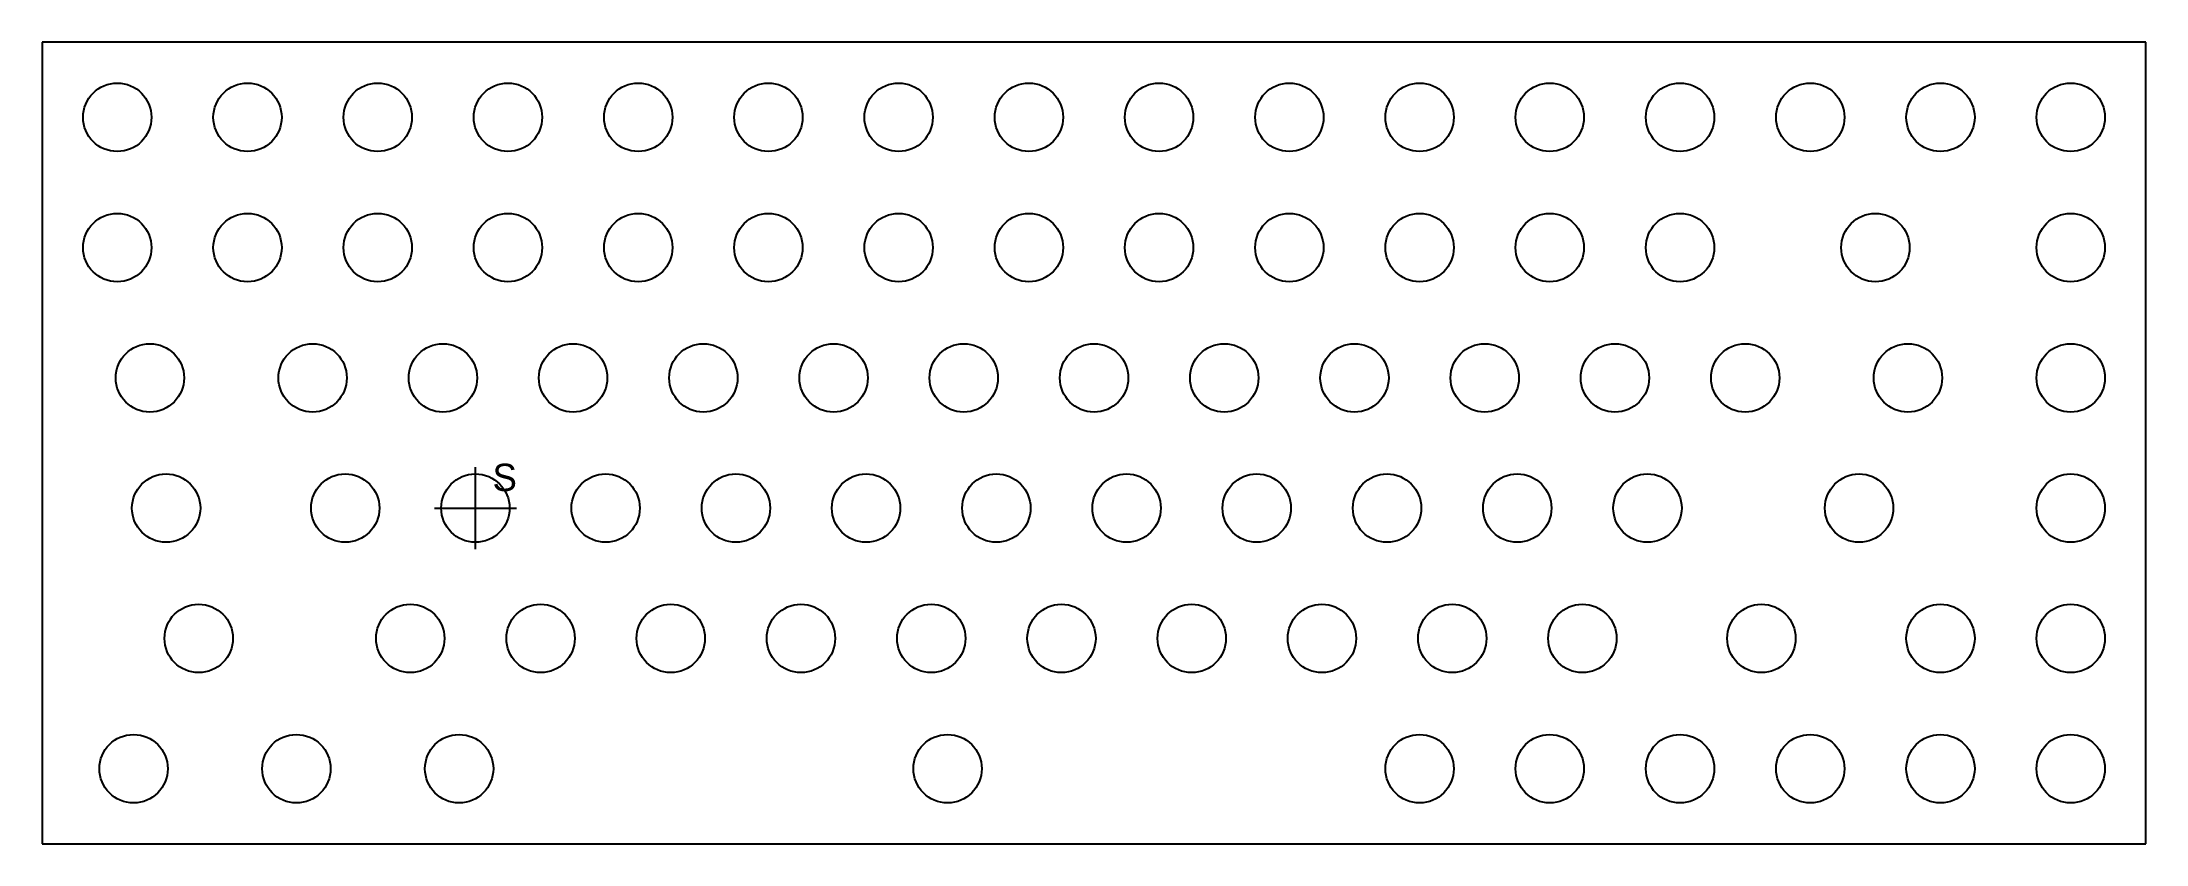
# Model space of a CAD drawing. Header units: millimetres. Extents: x -63 to 244, y -49 to 68.
import ezdxf

# ---------------------------------------------------------------- set-up
doc = ezdxf.new("R2010")
doc.units = ezdxf.units.MM
for name, color, linetype in [('HOLES', 1, 'CONTINUOUS'), ('ORIGIN', 2, 'CONTINUOUS'), ('PLATE', 5, 'CONTINUOUS')]:
    doc.layers.add(name, color=color, linetype=linetype)

msp = doc.modelspace()

# ---------------------------------------------------------------- linework, layer by layer
at = {"layer": 'HOLES'}
for centre in [(-52.39, 57.15), (-33.34, 57.15), (-14.29, 57.15), (4.76, 57.15), (23.81, 57.15), (42.86, 57.15), (61.91, 57.15), (80.96, 57.15), (100.01, 57.15), (119.06, 57.15), (138.11, 57.15), (157.16, 57.15), (176.21, 57.15), (195.26, 57.15), (214.31, 57.15), (233.36, 57.15), (-52.39, 38.1), (-33.34, 38.1), (-14.29, 38.1), (4.76, 38.1), (23.81, 38.1), (42.86, 38.1), (61.91, 38.1), (80.96, 38.1), (100.01, 38.1), (119.06, 38.1), (138.11, 38.1), (157.16, 38.1), (176.21, 38.1), (204.79, 38.1), (233.36, 38.1), (-47.62, 19.05), (-23.81, 19.05), (-4.76, 19.05), (14.29, 19.05), (33.34, 19.05), (52.39, 19.05), (71.44, 19.05), (90.49, 19.05), (109.54, 19.05), (128.59, 19.05), (147.64, 19.05), (166.69, 19.05), (185.74, 19.05), (209.55, 19.05), (233.36, 19.05), (-45.24, 0), (-19.05, 0), (0, 0), (19.05, 0), (38.1, 0), (57.15, 0), (76.2, 0), (95.25, 0), (114.3, 0), (133.35, 0), (152.4, 0), (171.45, 0), (202.41, 0), (233.36, 0), (-40.48, -19.05), (-9.53, -19.05), (9.53, -19.05), (28.58, -19.05), (47.62, -19.05), (66.67, -19.05), (85.73, -19.05), (104.78, -19.05), (123.83, -19.05), (142.88, -19.05), (161.93, -19.05), (188.12, -19.05), (214.31, -19.05), (233.36, -19.05), (-50.01, -38.1), (-26.19, -38.1), (-2.38, -38.1), (69.06, -38.1), (138.11, -38.1), (157.16, -38.1), (176.21, -38.1), (195.26, -38.1), (214.31, -38.1), (233.36, -38.1)]:
    msp.add_circle(centre, 5, dxfattribs=at)
at = {"layer": 'ORIGIN'}
for p, q in [((0, -6), (0, 6)), ((-6, 0), (6, 0))]:
    msp.add_line(p, q, dxfattribs=at)
at = {"layer": 'PLATE'}
for p, q in [((244.36, 68.15), (-63.39, 68.15)), ((-63.39, 68.15), (-63.39, -49.1)), ((244.36, -49.1), (244.36, 68.15)), ((-63.39, -49.1), (244.36, -49.1))]:
    msp.add_line(p, q, dxfattribs=at)

# ---------------------------------------------------------------- texts
at = {"layer": 'ORIGIN'}
msp.add_text('S', height=4, dxfattribs=at).set_placement((2.5, 2.5))

doc.saveas('drawing.dxf')
